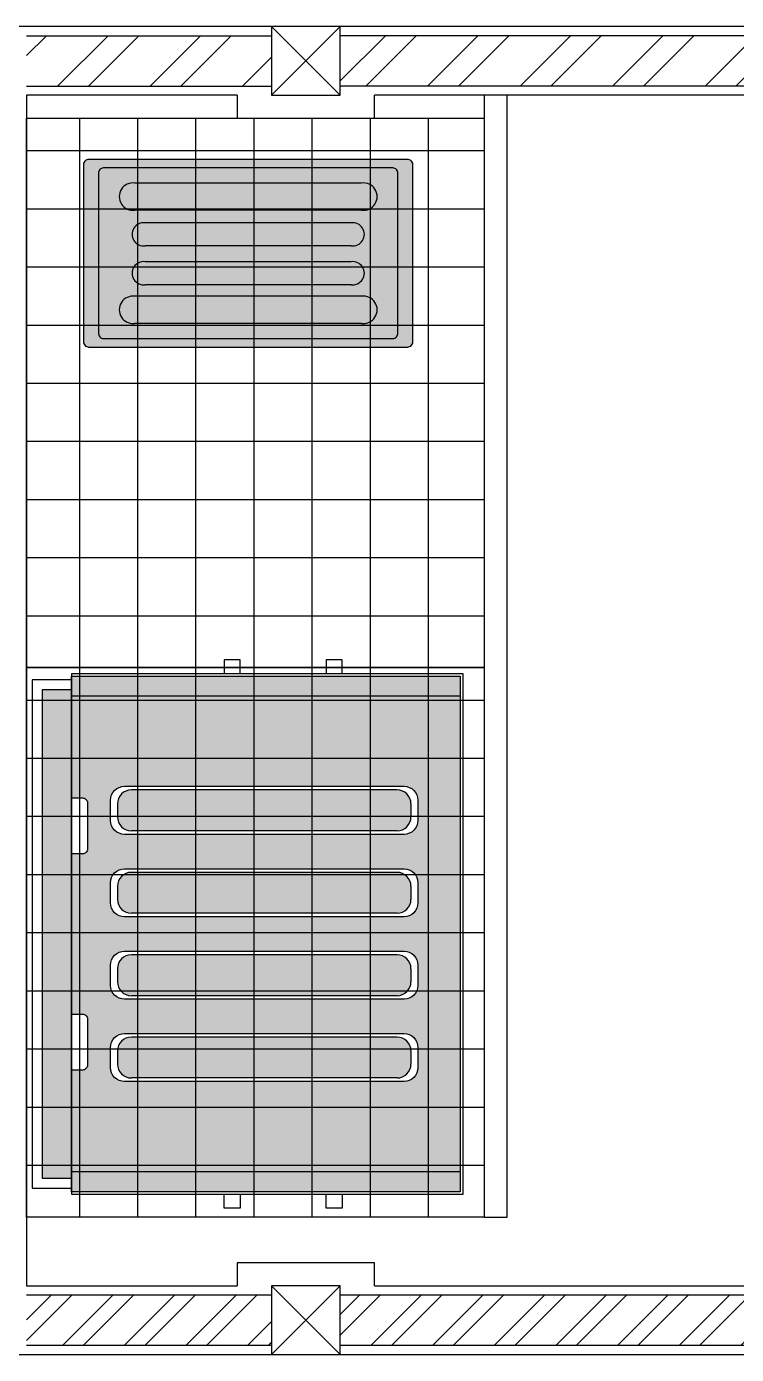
# Model space of a CAD drawing. Header units: millimetres. Extents: x -10849 to 51582, y -14593 to 28921.
# Drawn here: x 4007 to 5558, y 15984 to 18884 of the extents above; entities that cross this region are included whole.
import ezdxf

# ---------------------------------------------------------------- set-up
doc = ezdxf.new("R2010")
doc.units = ezdxf.units.MM
doc.layers.add('2', color=7, linetype='Continuous')

# ---------------------------------------------------------------- blocks, each defined once
blk = doc.blocks.new('1')
at = {"layer": '2'}
for p, q in [((-2281.766, 2506.3696), (-2281.766, 2505.3782)), ((-2280.5542, 2506.3696), (-2280.5542, 2505.3782)), ((-2281.4919, 2506.244), (-2281.4586, 2506.244)), ((-2281.2818, 2506.244), (-2281.2484, 2506.244)), ((-2281.0717, 2506.244), (-2281.0383, 2506.244)), ((-2280.8619, 2506.244), (-2280.8285, 2506.244)), ((-2281.5273, 2506.2086), (-2281.5273, 2505.5309)), ((-2281.4232, 2506.2086), (-2281.4232, 2505.5309)), ((-2281.3172, 2506.2086), (-2281.3172, 2505.5309)), ((-2281.213, 2506.2086), (-2281.213, 2505.5309)), ((-2281.1071, 2506.2086), (-2281.1071, 2505.5309)), ((-2281.0029, 2506.2086), (-2281.0029, 2505.5309)), ((-2280.8973, 2506.2086), (-2280.8973, 2505.5309)), ((-2280.7931, 2506.2086), (-2280.7931, 2505.5309)), ((-2281.4919, 2505.4955), (-2281.4586, 2505.4955)), ((-2281.2818, 2505.4955), (-2281.2484, 2505.4955)), ((-2281.0717, 2505.4955), (-2281.0383, 2505.4955)), ((-2280.8619, 2505.4955), (-2280.8285, 2505.4955))]:
    blk.add_line(p, q, dxfattribs=at)
for points in [[(-2281.8231, 2505.3782), (-2280.4971, 2505.3782), (-2280.4971, 2506.3774), (-2281.8231, 2506.3774)], [(-2281.817, 2506.3696), (-2280.5032, 2506.3696), (-2280.5032, 2505.3782), (-2281.817, 2505.3782)]]:
    blk.add_lwpolyline(points, close=True, dxfattribs=at)
for points in [[(-2281.3514, 2506.3696), (-2280.9687, 2506.3696)], [(-2281.8231, 2506.0687), (-2281.8588, 2506.0687), (-2281.8588, 2506.0279), (-2281.8231, 2506.0279)], [(-2280.4971, 2506.0687), (-2280.4614, 2506.0687), (-2280.4614, 2506.0279), (-2280.4971, 2506.0279)], [(-2281.8231, 2505.8086), (-2281.8588, 2505.8086), (-2281.8588, 2505.7678), (-2281.8231, 2505.7678)], [(-2280.4971, 2505.8086), (-2280.4614, 2505.8086), (-2280.4614, 2505.7678), (-2280.4971, 2505.7678)], [(-2281.8078, 2505.3782), (-2281.8078, 2505.2782), (-2280.5124, 2505.2782), (-2280.5124, 2505.3782)], [(-2281.7823, 2505.3782), (-2281.7823, 2505.3037), (-2280.5379, 2505.3037), (-2280.5379, 2505.3782)]]:
    blk.add_lwpolyline(points, dxfattribs=at)
for points in [[(-2281.501, 2506.2616), (-2281.4495, 2506.2616, -0.414214), (-2281.414, 2506.2262), (-2281.414, 2505.5133, -0.414214), (-2281.4495, 2505.4778), (-2281.501, 2505.4778, -0.414214), (-2281.5365, 2505.5133), (-2281.5365, 2506.2262, -0.414214)], [(-2281.2909, 2506.2616), (-2281.2393, 2506.2616, -0.414214), (-2281.2039, 2506.2262), (-2281.2039, 2505.5133, -0.414214), (-2281.2393, 2505.4778), (-2281.2909, 2505.4778, -0.414214), (-2281.3263, 2505.5133), (-2281.3263, 2506.2262, -0.414214)], [(-2281.0808, 2506.2616), (-2281.0292, 2506.2616, -0.414214), (-2280.9938, 2506.2262), (-2280.9938, 2505.5133, -0.414214), (-2281.0292, 2505.4778), (-2281.0808, 2505.4778, -0.414214), (-2281.1162, 2505.5133), (-2281.1162, 2506.2262, -0.414214)], [(-2280.871, 2506.2616), (-2280.8194, 2506.2616, -0.414214), (-2280.784, 2506.2262), (-2280.784, 2505.5133, -0.414214), (-2280.8194, 2505.4778), (-2280.871, 2505.4778, -0.414214), (-2280.9064, 2505.5133), (-2280.9064, 2506.2262, -0.414214)], [(-2281.5069, 2505.3782), (-2281.5069, 2505.4067, -0.414214), (-2281.4946, 2505.419), (-2281.3764, 2505.419, -0.414214), (-2281.3641, 2505.4067), (-2281.3641, 2505.3782)], [(-2280.9561, 2505.3782), (-2280.9561, 2505.4067, -0.414214), (-2280.9438, 2505.419), (-2280.8256, 2505.419, -0.414214), (-2280.8133, 2505.4067), (-2280.8133, 2505.3782)]]:
    blk.add_lwpolyline(points, format="xyb", close=True, dxfattribs=at)
for centre, start, end in [((-2281.4919, 2506.2086), 90, 180), ((-2281.4586, 2506.2086), 0, 90), ((-2281.2818, 2506.2086), 90, 180), ((-2281.2484, 2506.2086), 0, 90), ((-2281.0717, 2506.2086), 90, 180), ((-2281.0383, 2506.2086), 0, 90), ((-2280.8619, 2506.2086), 90, 180), ((-2280.8285, 2506.2086), 0, 90), ((-2281.4919, 2505.5309), 180, 270), ((-2281.4586, 2505.5309), 270, 0), ((-2281.2818, 2505.5309), 180, 270), ((-2281.2484, 2505.5309), 270, 0), ((-2281.0717, 2505.5309), 180, 270), ((-2281.0383, 2505.5309), 270, 0), ((-2280.8619, 2505.5309), 180, 270), ((-2280.8285, 2505.5309), 270, 0)]:
    blk.add_arc(centre, 0.0354, start, end, dxfattribs=at)

msp = doc.modelspace()

# ---------------------------------------------------------------- hatches: boundary and pattern name
h = msp.add_hatch()
h.set_pattern_fill('ANSI32', color=256, scale=15)
h.set_pattern_definition([(45, (-13432.23, 14785.16), (-101.0279, 101.0279), []), (45, (-13364.88, 14785.16), (-101.0279, 101.0279), [])])
h.paths.add_polyline_path([(10506.6, 18864.3), (8378.3, 18864.3), (8378.3, 18754.3), (10506.6, 18754.3)])
h.paths.add_polyline_path([(8228.3, 18864.3), (6192, 18864.3), (6192, 18754.3), (8228.3, 18754.3)])
h.paths.add_polyline_path([(6042, 18864.3), (4692, 18864.3), (4692, 18754.3), (6042, 18754.3)])
h.paths.add_polyline_path([(4542, 18864.3), (4006.6, 18864.3), (4006.6, 18754.3), (4542, 18754.3)])
h.paths.add_polyline_path([(3856.6, 18864.3), (2256.6, 18864.3), (2256.6, 18754.3), (3856.6, 18754.3)])
at = {"true_color": 0x939598}
h = msp.add_hatch(dxfattribs=at)
h.set_pattern_fill('ANSI37', color=252, scale=40, angle=45)
h.set_pattern_definition([(90, (7805.8, 1595.43), (-127, 4e-14), []), (180, (7805.8, 1595.43), (-5e-14, -127), [])])
h.paths.add_polyline_path([(5006.7, 18684.3), (4006.7, 18684.3), (4006.7, 17484.3), (5006.7, 17484.3)])
h = msp.add_hatch(color=3)
h.dxf.hatch_style = 1
h.paths.add_polyline_path([(4839.6, 18184.3, 0.445268), (4850.9, 18197.9), (4850.9, 18584.1, 0.383826), (4838.7, 18594.3), (4142.2, 18594.3, 0.44328), (4130.9, 18580.7), (4130.9, 18194.5, 0.385733), (4143.2, 18184.3)])
h.paths.add_polyline_path([(4164.1, 18212.4, 0.385733), (4175.3, 18203.2), (4807.6, 18203.2, 0.445268), (4817.8, 18215.5), (4817.8, 18566.2, 0.383826), (4806.7, 18575.5), (4174.3, 18575.5, 0.44328), (4164.1, 18563.1)], flags=16)
h = msp.add_hatch(color=3)
h.dxf.hatch_style = 1
h.paths.add_polyline_path([(4164.1, 18212.4, 0.385733), (4175.3, 18203.2), (4807.6, 18203.2, 0.445268), (4817.8, 18215.5), (4817.8, 18566.2, 0.383826), (4806.7, 18575.5), (4174.3, 18575.5, 0.44328), (4164.1, 18563.1)])
at = {"true_color": 0xffffff}
h = msp.add_hatch(color=7, dxfattribs=at)
h.dxf.hatch_style = 1
h.paths.add_polyline_path([(4738.6, 18236.1, 1.150911), (4738.6, 18295.3), (4243.2, 18295.3, 1.150911), (4243.2, 18236.1)])
h.paths.add_polyline_path([(4266, 18370.6, 1.150911), (4266, 18320.5), (4715.9, 18320.5, 1.150911), (4715.9, 18370.6)])
h.paths.add_polyline_path([(4715.9, 18405.6, 1.150911), (4715.9, 18455.6), (4266, 18455.6, 1.150911), (4266, 18405.6)])
h.paths.add_polyline_path([(4243.2, 18542.5, 1.150911), (4243.2, 18483.4), (4738.6, 18483.4, 1.150911), (4738.6, 18542.5)])
at = {"true_color": 0x939598}
h = msp.add_hatch(dxfattribs=at)
h.set_pattern_fill('ANSI37', color=252, scale=40, angle=45)
h.set_pattern_definition([(90, (7805.8, 395.43), (-127, 4e-14), []), (180, (7805.8, 395.43), (-5e-14, -127), [])])
h.paths.add_polyline_path([(5006.7, 17484.3), (4006.7, 17484.3), (4006.7, 16284.3), (5006.7, 16284.3)])
at = {"true_color": 0x136734}
h = msp.add_hatch(color=116, dxfattribs=at)
h.dxf.hatch_style = 1
h.paths.add_polyline_path([(4954.3, 17465.3), (4104.8, 17465.3), (4104.8, 17421.7), (4954.3, 17421.7)])
h.paths.add_polyline_path([(4954.3, 16383.4), (4104.8, 16383.4), (4104.8, 16339.7), (4954.3, 16339.7)])
h.paths.add_polyline_path([(4104.8, 17435.6), (4041, 17435.6), (4041, 16369.4), (4104.8, 16369.4)])
h = msp.add_hatch(color=116, dxfattribs=at)
h.dxf.hatch_style = 1
h.paths.add_polyline_path([(4954.3, 17421.7), (4104.8, 17421.7), (4104.8, 17199.7), (4129.2, 17199.7, -0.414214), (4139.8, 17189.1), (4139.8, 17087.8, -0.414214), (4129.2, 17077.3), (4104.8, 17077.3), (4104.8, 16727.7), (4129.2, 16727.7, -0.414214), (4139.8, 16717.2), (4139.8, 16615.9, -0.414214), (4129.2, 16605.3), (4104.8, 16605.3), (4104.8, 16383.4), (4954.3, 16383.4)])
h.paths.add_polyline_path([(4831.4, 17225, -0.414214), (4861.7, 17194.7), (4861.7, 17150.5, -0.414214), (4831.4, 17120.1), (4220.5, 17120.1, -0.414214), (4190.2, 17150.5), (4190.2, 17194.7, -0.414214), (4220.5, 17225)], flags=16)
h.paths.add_polyline_path([(4846.6, 17186.9), (4846.6, 17158.3, -0.414214), (4816.3, 17127.9), (4235.6, 17127.9, -0.414212), (4205.3, 17158.3), (4205.3, 17186.9, -0.414215), (4235.6, 17217.2), (4816.3, 17217.2, -0.414214)], flags=0)
h.paths.add_polyline_path([(4831.4, 17045, -0.414214), (4861.7, 17014.6), (4861.7, 16970.4, -0.414214), (4831.4, 16940.1), (4220.5, 16940.1, -0.414214), (4190.2, 16970.4), (4190.2, 17014.6, -0.414214), (4220.5, 17045)], flags=16)
h.paths.add_polyline_path([(4846.6, 17006.8), (4846.6, 16978.2, -0.414212), (4816.3, 16947.9), (4235.6, 16947.9, -0.414214), (4205.3, 16978.2), (4205.3, 17006.8, -0.414214), (4235.6, 17037.2), (4816.3, 17037.2, -0.414215)], flags=0)
h.paths.add_polyline_path([(4831.4, 16864.9, -0.414214), (4861.7, 16834.6), (4861.7, 16790.4, -0.414214), (4831.4, 16760), (4220.5, 16760, -0.414214), (4190.2, 16790.4), (4190.2, 16834.6, -0.414214), (4220.5, 16864.9)], flags=16)
h.paths.add_polyline_path([(4846.6, 16826.8), (4846.6, 16798.2, -0.414212), (4816.3, 16767.8), (4235.6, 16767.8, -0.414214), (4205.3, 16798.2), (4205.3, 16826.8, -0.414214), (4235.6, 16857.1), (4816.3, 16857.1, -0.414215)], flags=0)
h.paths.add_polyline_path([(4831.4, 16685.1, -0.414214), (4861.7, 16654.8), (4861.7, 16610.6, -0.414214), (4831.4, 16580.3), (4220.5, 16580.3, -0.414214), (4190.2, 16610.6), (4190.2, 16654.8, -0.414214), (4220.5, 16685.1)], flags=16)
h.paths.add_polyline_path([(4816.3, 16677.3, -0.414214), (4846.6, 16647), (4846.6, 16618.4, -0.414214), (4816.3, 16588.1), (4235.6, 16588.1, -0.414212), (4205.3, 16618.4), (4205.3, 16647, -0.414215), (4235.6, 16677.3)], flags=0)
h = msp.add_hatch(color=256)
h.dxf.hatch_style = 1
h.paths.add_polyline_path([(4846.6, 16826.8, 0.414215), (4816.3, 16857.1), (4235.6, 16857.1, 0.414214), (4205.3, 16826.8), (4205.3, 16798.2, 0.414214), (4235.6, 16767.8), (4816.3, 16767.8, 0.414212), (4846.6, 16798.2)])
h.paths.add_polyline_path([(4846.6, 16647, 0.414214), (4816.3, 16677.3), (4235.6, 16677.3, 0.414215), (4205.3, 16647), (4205.3, 16618.4, 0.414212), (4235.6, 16588.1), (4816.3, 16588.1, 0.414214), (4846.6, 16618.4)])
h.paths.add_polyline_path([(4816.3, 17037.2), (4235.6, 17037.2, 0.414214), (4205.3, 17006.8), (4205.3, 16978.2, 0.414214), (4235.6, 16947.9), (4816.3, 16947.9, 0.414212), (4846.6, 16978.2), (4846.6, 17006.8, 0.414215)])
h.paths.add_polyline_path([(4846.6, 17186.9, 0.414214), (4816.3, 17217.2), (4235.6, 17217.2, 0.414215), (4205.3, 17186.9), (4205.3, 17158.3, 0.414212), (4235.6, 17127.9), (4816.3, 17127.9, 0.414214), (4846.6, 17158.3)])
h = msp.add_hatch()
h.set_pattern_fill('ANSI32', color=256, scale=10)
h.set_pattern_definition([(45, (-13432.23, 14785.16), (-67.3519, 67.3519), []), (45, (-13387.33, 14785.16), (-67.3519, 67.3519), [])])
h.paths.add_polyline_path([(6042, 16114.3), (4692, 16114.3), (4692, 16004.3), (6042, 16004.3)])
h.paths.add_polyline_path([(4542, 16114.3), (4006.6, 16114.3), (4006.6, 16004.3), (4542, 16004.3)])
h.paths.add_polyline_path([(3856.6, 16114.3), (3581.6, 16114.3), (3581.6, 16004.3), (3856.6, 16004.3)])
h.paths.add_polyline_path([(2531.7, 16114.3), (2256.6, 16114.3), (2256.6, 16004.3), (2531.7, 16004.3)])

# ---------------------------------------------------------------- linework, layer by layer
at = {"color": 240, "true_color": 0xed1f24}
for points in [[(10326.6, 15984.3), (10656.6, 15984.3), (10656.6, 18884.3), (3856.6, 18884.3)], [(4692, 18884.3), (4542, 18734.3)], [(4542, 18884.3), (4692, 18734.3)], [(4467, 18734.3), (4006.6, 18734.3), (4006.6, 16134.3)], [(4467, 18734.3), (4467, 18684.3), (4767, 18684.3), (4767, 18734.3)], [(5967, 18734.3), (4767, 18734.3)], [(4767, 16134.3), (4767, 16184.3), (4467, 16184.3), (4467, 16134.3)], [(4006.6, 16134.3), (4467, 16134.3)], [(4692, 16134.3), (4542, 15984.3)], [(4542, 16134.3), (4692, 15984.3)], [(4767, 16134.3), (5967, 16134.3)], [(3856.6, 15984.3), (8487, 15984.3)]]:
    msp.add_lwpolyline(points, dxfattribs=at)
for points in [[(4542, 18734.3), (4692, 18734.3), (4692, 18884.3), (4542, 18884.3)], [(4542, 15984.3), (4692, 15984.3), (4692, 16134.3), (4542, 16134.3)]]:
    msp.add_lwpolyline(points, close=True, dxfattribs=at)
for points in [[(4006.6, 18864.3), (4542, 18864.3)], [(6042, 18864.3), (4692, 18864.3)], [(4006.6, 18754.3), (4542, 18754.3)], [(6042, 18754.3), (4692, 18754.3)], [(5056.7, 16284.3), (5056.7, 18734.3), (5006.7, 18734.3), (5006.7, 16284.3), (5056.7, 16284.3)], [(4839.6, 18594.3), (4142.2, 18594.3)], [(4130.9, 18584.1), (4130.9, 18194.5)], [(4164.1, 18566.2), (4164.1, 18212.4)], [(4164.1, 18566.2), (4164.1, 18212.4)], [(4807.6, 18575.5), (4174.3, 18575.5)], [(4807.6, 18575.5), (4174.3, 18575.5)], [(4817.8, 18212.4), (4817.8, 18566.2)], [(4817.8, 18212.4), (4817.8, 18566.2)], [(4850.9, 18194.5), (4850.9, 18584.1)], [(4738.6, 18542.5), (4243.2, 18542.5)], [(4738.6, 18483.4), (4243.2, 18483.4)], [(4715.9, 18455.6), (4266, 18455.6)], [(4715.9, 18405.6), (4266, 18405.6)], [(4715.9, 18370.6), (4266, 18370.6)], [(4715.9, 18320.5), (4266, 18320.5)], [(4738.6, 18295.3), (4243.2, 18295.3)], [(4738.6, 18236.1), (4243.2, 18236.1)], [(4142.2, 18184.3), (4839.6, 18184.3)], [(4174.3, 18203.2), (4807.6, 18203.2)], [(4174.3, 18203.2), (4807.6, 18203.2)], [(4006.6, 16114.3), (4542, 16114.3)], [(4692, 16114.3), (6042, 16114.3)], [(4006.6, 16004.3), (4542, 16004.3)], [(4692, 16004.3), (6042, 16004.3)]]:
    msp.add_lwpolyline(points)
at = {"color": 252, "true_color": 0x939598}
for points in [[(4006.7, 18684.3), (5006.7, 18684.3), (5006.7, 17484.3), (4006.7, 17484.3), (4006.7, 18684.3)], [(4006.7, 17484.3), (5006.7, 17484.3), (5006.7, 16284.3), (4006.7, 16284.3), (4006.7, 17484.3)]]:
    msp.add_lwpolyline(points, dxfattribs=at)
for centre, radius, start, end in [((4142.7, 18582.4), 11.9, 87.7838, 188.2238), ((4839.1, 18582.4), 11.9, 351.7762, 92.2162), ((4174.8, 18564.7), 10.8, 87.7838, 188.2238), ((4174.8, 18564.7), 10.8, 87.7838, 188.2238), ((4807.1, 18564.7), 10.8, 351.7762, 92.2162), ((4807.1, 18564.7), 10.8, 351.7762, 92.2162), ((4239.1, 18512.9), 29.9, 81.9733, 278.0267), ((4742.8, 18512.9), 29.9, 261.9733, 98.0267), ((4262.4, 18430.6), 25.3, 81.9733, 278.0267), ((4719.4, 18430.6), 25.3, 261.9733, 98.0267), ((4262.4, 18345.6), 25.3, 81.9733, 278.0267), ((4719.4, 18345.6), 25.3, 261.9733, 98.0267), ((4239.1, 18265.7), 29.9, 81.9733, 278.0267), ((4742.8, 18265.7), 29.9, 261.9733, 98.0267), ((4174.8, 18214), 10.8, 171.7762, 272.2162), ((4174.8, 18214), 10.8, 171.7762, 272.2162), ((4807.1, 18214), 10.8, 267.7838, 8.2238), ((4807.1, 18214), 10.8, 267.7838, 8.2238), ((4142.7, 18196.2), 11.9, 171.7762, 272.2162), ((4839.1, 18196.2), 11.9, 267.7838, 8.2238)]:
    msp.add_arc(centre, radius, start, end)

# ---------------------------------------------------------------- block references
at = {"color": 114, "true_color": 0x139b48, "xscale": 856.8476726910892, "yscale": 856.8476726910892, "zscale": 856.8476726910892, "rotation": 270}
msp.add_blockref('1', (-2142622.7, -1937704.2), dxfattribs=at)

doc.saveas('drawing.dxf')
